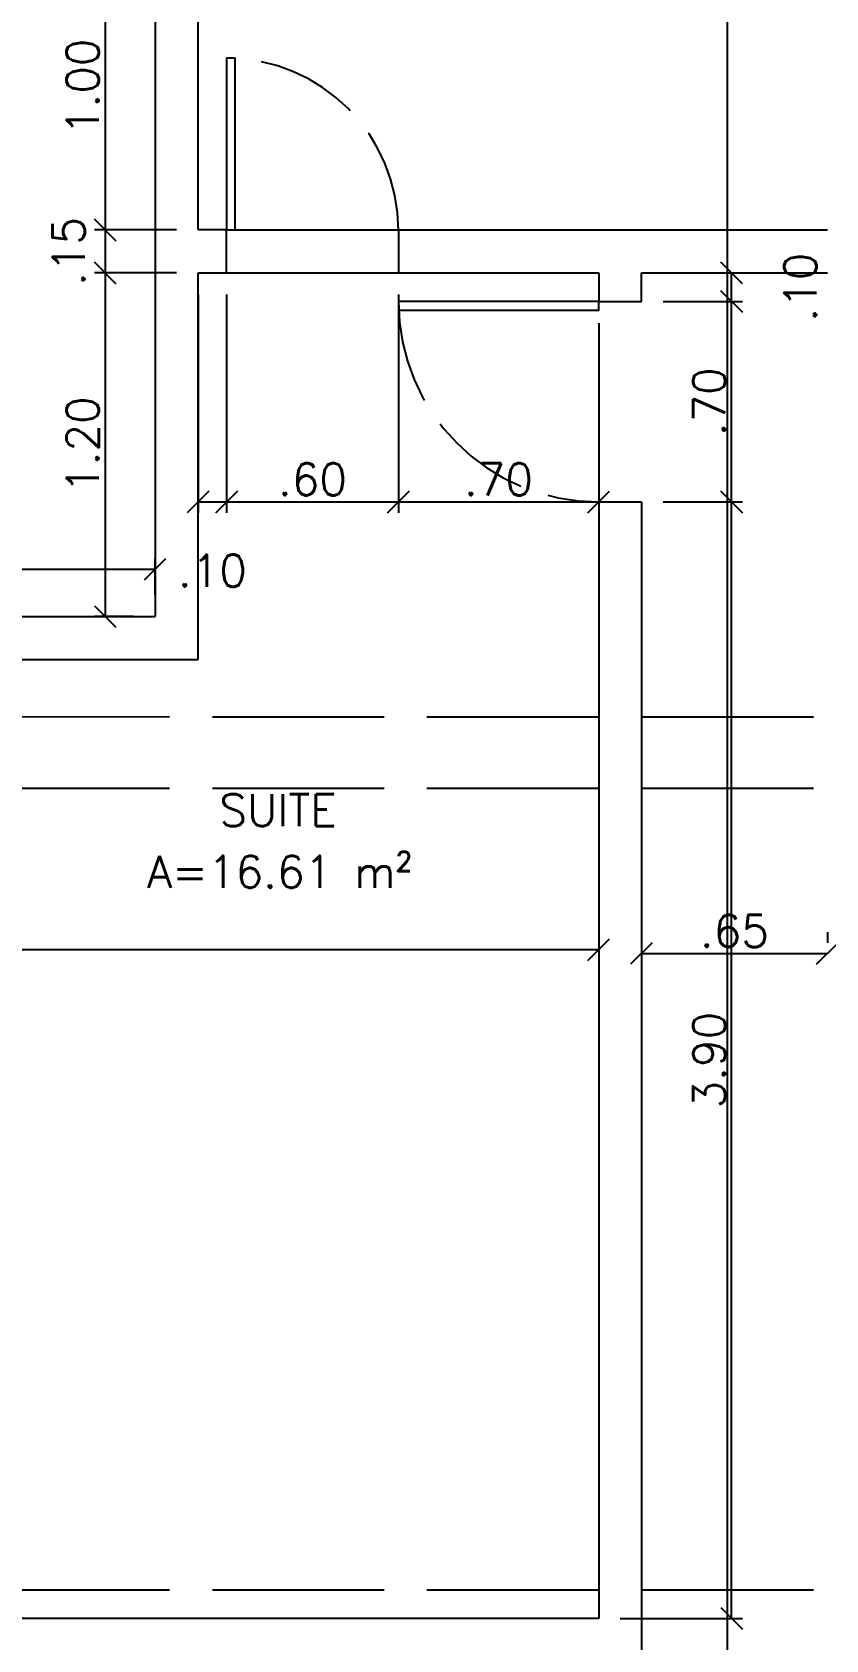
# Model space of a CAD drawing. Header units: inches. Extents: x -2 to 120, y -6 to 26.
# Drawn here: x 78.35 to 81.13, y 5.82 to 11.43 of the extents above; entities that cross this region are included whole.
import ezdxf

# ---------------------------------------------------------------- set-up
doc = ezdxf.new("R2010")
doc.units = ezdxf.units.IN
doc.header["$MEASUREMENT"] = 0
doc.linetypes.add('ACAD_ISO02W100', pattern=[15, 12, -3])
for name, color, linetype in [('Alvenaria', 4, 'Continuous'), ('ARQ-COTAS', 1, 'Continuous'), ('ARQ-TEXTO2', 2, 'Continuous'), ('ARQ-TEXTO3', 3, 'Continuous'), ('Porta', 3, 'Continuous'), ('Projecao', 1, 'ACAD_ISO02W100'), ('Soleira', 1, 'Continuous')]:
    doc.layers.add(name, color=color, linetype=linetype)
doc.layers.get('0').off()
doc.styles.add('ROMANS', font='romans.shx')
doc.dimstyles.new('1-75', dxfattribs={"dimscale": 0.75, "dimtxt": 0.15, "dimasz": 0.1, "dimexe": 0.05, "dimexo": 0.1, "dimgap": 0.03, "dimtad": 1, "dimzin": 5, "dimdsep": 46, "dimtxsty": 'ROMANS', "dimblk": 'OBLIQUE', "dimcen": 0, "dimclrd": 256, "dimclre": 256, "dimclrt": 2, "dimadec": 0, "dimazin": 0, "dimtfac": 1, "dimtofl": 0, "dimtmove": 2, "dimatfit": 3, "dimfxl": 0.04, "dimtolj": 1, "dimtzin": 1, "dimarcsym": 0})

# ---------------------------------------------------------------- blocks, each defined once
blk = doc.blocks.new('_Oblique')
at = {"color": 0, "linetype": 'ByBlock', "lineweight": -2}
blk.add_line((-0.5, -0.5), (0.5, 0.5), dxfattribs=at)
blk = doc.blocks.new('*D1020')
at = {"layer": 'ARQ-COTAS', "lineweight": -2, "transparency": 16777216}
for p, q in [((78.9325, 10.5177), (78.9325, 9.7552)), ((79.0325, 10.5177), (79.0325, 9.7552)), ((78.9325, 9.7927), (79.0325, 9.7927))]:
    blk.add_line(p, q, dxfattribs=at)
at = {"layer": 'DEFPOINTS', "color": 0, "transparency": 16777216}
for p in [(78.9325, 10.5927), (79.0325, 10.5927), (79.0325, 9.7927)]:
    blk.add_point(p, dxfattribs=at)
at = {"layer": 'ARQ-COTAS', "lineweight": -2, "transparency": 16777216, "xscale": 0.07500000000000001, "yscale": 0.07500000000000001, "zscale": 0.07500000000000001, "rotation": 180}
blk.add_blockref('_Oblique', (78.9325, 9.7927), dxfattribs=at)
at = {"layer": 'ARQ-COTAS', "lineweight": -2, "transparency": 16777216, "xscale": 0.07500000000000001, "yscale": 0.07500000000000001, "zscale": 0.07500000000000001}
blk.add_blockref('_Oblique', (79.0325, 9.7927), dxfattribs=at)
at = {"layer": 'ARQ-COTAS', "color": 2, "transparency": 16777216, "insert": (78.9825, 9.5527), "char_height": 0.1125, "attachment_point": 5, "style": 'ROMANS'}
blk.add_mtext('\\A1;.10', dxfattribs=at)
blk = doc.blocks.new('*D1096')
at = {"layer": 'ARQ-COTAS', "lineweight": -2, "transparency": 16777216}
for p, q in [((80.5575, 9.7927), (80.8346, 9.7927)), ((80.7971, 5.8927), (80.7971, 9.7927)), ((80.4075, 5.8927), (80.8346, 5.8927))]:
    blk.add_line(p, q, dxfattribs=at)
at = {"layer": 'DEFPOINTS', "color": 0, "transparency": 16777216}
for p in [(80.4825, 9.7927), (80.7971, 9.7927), (80.3325, 5.8927)]:
    blk.add_point(p, dxfattribs=at)
at = {"layer": 'ARQ-COTAS', "lineweight": -2, "transparency": 16777216, "xscale": 0.07500000000000001, "yscale": 0.07500000000000001, "zscale": 0.07500000000000001}
for p, rotation in [((80.7971, 9.7927), 90), ((80.7971, 5.8927), 270)]:
    blk.add_blockref('_Oblique', p, dxfattribs=dict(at, rotation=rotation))
at = {"layer": 'ARQ-COTAS', "color": 2, "transparency": 16777216, "insert": (80.7184, 7.8427), "char_height": 0.1125, "attachment_point": 5, "rotation": 90, "style": 'ROMANS'}
blk.add_mtext('\\A1;3.90', dxfattribs=at)
blk = doc.blocks.new('*D1097')
at = {"layer": 'ARQ-COTAS', "lineweight": -2, "transparency": 16777216}
for p, q in [((80.5575, 10.4927), (80.8346, 10.4927)), ((80.7971, 9.7927), (80.7971, 10.4927)), ((80.5575, 9.7927), (80.8346, 9.7927))]:
    blk.add_line(p, q, dxfattribs=at)
at = {"layer": 'DEFPOINTS', "color": 0, "transparency": 16777216}
for p in [(80.4825, 10.4927), (80.7971, 10.4927), (80.4825, 9.7927)]:
    blk.add_point(p, dxfattribs=at)
at = {"layer": 'ARQ-COTAS', "lineweight": -2, "transparency": 16777216, "xscale": 0.07500000000000001, "yscale": 0.07500000000000001, "zscale": 0.07500000000000001}
for p, rotation in [((80.7971, 10.4927), 90), ((80.7971, 9.7927), 270)]:
    blk.add_blockref('_Oblique', p, dxfattribs=dict(at, rotation=rotation))
at = {"layer": 'ARQ-COTAS', "color": 2, "transparency": 16777216, "insert": (80.7184, 10.1427), "char_height": 0.1125, "attachment_point": 5, "rotation": 90, "style": 'ROMANS'}
blk.add_mtext('\\A1;.70', dxfattribs=at)
blk = doc.blocks.new('*D1098')
at = {"layer": 'ARQ-COTAS', "lineweight": -2, "transparency": 16777216}
for p, q in [((80.5575, 10.5927), (80.8346, 10.5927)), ((80.7971, 10.4927), (80.7971, 10.5927)), ((80.5575, 10.4927), (80.8346, 10.4927))]:
    blk.add_line(p, q, dxfattribs=at)
at = {"layer": 'DEFPOINTS', "color": 0, "transparency": 16777216}
for p in [(80.4825, 10.5927), (80.7971, 10.5927), (80.4825, 10.4927)]:
    blk.add_point(p, dxfattribs=at)
at = {"layer": 'ARQ-COTAS', "lineweight": -2, "transparency": 16777216, "xscale": 0.07500000000000001, "yscale": 0.07500000000000001, "zscale": 0.07500000000000001}
for p, rotation in [((80.7971, 10.5927), 90), ((80.7971, 10.4927), 270)]:
    blk.add_blockref('_Oblique', p, dxfattribs=dict(at, rotation=rotation))
at = {"layer": 'ARQ-COTAS', "color": 2, "transparency": 16777216, "insert": (81.0371, 10.5427), "char_height": 0.1125, "attachment_point": 5, "rotation": 90, "style": 'ROMANS'}
blk.add_mtext('\\A1;.10', dxfattribs=at)
blk = doc.blocks.new('*D1102')
at = {"layer": 'ARQ-COTAS', "lineweight": -2, "transparency": 16777216}
for p, q in [((76.7325, 9.4677), (76.7325, 9.5951)), ((76.7325, 9.5576), (78.7825, 9.5576)), ((78.7825, 9.4677), (78.7825, 9.5951))]:
    blk.add_line(p, q, dxfattribs=at)
at = {"layer": 'DEFPOINTS', "color": 0, "transparency": 16777216}
for p in [(78.7825, 9.5576), (76.7325, 9.3927), (78.7825, 9.3927)]:
    blk.add_point(p, dxfattribs=at)
at = {"layer": 'ARQ-COTAS', "lineweight": -2, "transparency": 16777216, "xscale": 0.07500000000000001, "yscale": 0.07500000000000001, "zscale": 0.07500000000000001, "rotation": 180}
blk.add_blockref('_Oblique', (76.7325, 9.5576), dxfattribs=at)
at = {"layer": 'ARQ-COTAS', "lineweight": -2, "transparency": 16777216, "xscale": 0.07500000000000001, "yscale": 0.07500000000000001, "zscale": 0.07500000000000001}
blk.add_blockref('_Oblique', (78.7825, 9.5576), dxfattribs=at)
at = {"layer": 'ARQ-COTAS', "color": 2, "transparency": 16777216, "insert": (77.7575, 9.6364), "char_height": 0.1125, "attachment_point": 5, "style": 'ROMANS'}
blk.add_mtext('\\A1;2.05', dxfattribs=at)
blk = doc.blocks.new('*D1103')
at = {"layer": 'ARQ-COTAS', "lineweight": -2, "transparency": 16777216}
for p, q in [((78.8575, 10.7427), (78.5705, 10.7427)), ((78.608, 10.7427), (78.608, 10.5927)), ((78.8575, 10.5927), (78.5705, 10.5927))]:
    blk.add_line(p, q, dxfattribs=at)
at = {"layer": 'DEFPOINTS', "color": 0, "transparency": 16777216}
for p in [(78.9325, 10.7427), (78.608, 10.5927), (78.9325, 10.5927)]:
    blk.add_point(p, dxfattribs=at)
at = {"layer": 'ARQ-COTAS', "lineweight": -2, "transparency": 16777216, "xscale": 0.07500000000000001, "yscale": 0.07500000000000001, "zscale": 0.07500000000000001}
for p, rotation in [((78.608, 10.7427), 90), ((78.608, 10.5927), 270)]:
    blk.add_blockref('_Oblique', p, dxfattribs=dict(at, rotation=rotation))
at = {"layer": 'ARQ-COTAS', "color": 2, "transparency": 16777216, "insert": (78.4805, 10.6677), "char_height": 0.1125, "attachment_point": 5, "rotation": 90, "style": 'ROMANS'}
blk.add_mtext('\\A1;.15', dxfattribs=at)
blk = doc.blocks.new('*D1104')
at = {"layer": 'ARQ-COTAS', "lineweight": -2, "transparency": 16777216}
for p, q in [((78.7075, 11.7427), (78.5705, 11.7427)), ((78.608, 11.7427), (78.608, 10.7427)), ((78.8575, 10.7427), (78.5705, 10.7427))]:
    blk.add_line(p, q, dxfattribs=at)
at = {"layer": 'DEFPOINTS', "color": 0, "transparency": 16777216}
for p in [(78.7825, 11.7427), (78.608, 10.7427), (78.9325, 10.7427)]:
    blk.add_point(p, dxfattribs=at)
at = {"layer": 'ARQ-COTAS', "lineweight": -2, "transparency": 16777216, "xscale": 0.07500000000000001, "yscale": 0.07500000000000001, "zscale": 0.07500000000000001}
for p, rotation in [((78.608, 11.7427), 90), ((78.608, 10.7427), 270)]:
    blk.add_blockref('_Oblique', p, dxfattribs=dict(at, rotation=rotation))
at = {"layer": 'ARQ-COTAS', "color": 2, "transparency": 16777216, "insert": (78.5293, 11.2427), "char_height": 0.1125, "attachment_point": 5, "rotation": 90, "style": 'ROMANS'}
blk.add_mtext('\\A1;1.00', dxfattribs=at)
blk = doc.blocks.new('*D1105')
at = {"layer": 'ARQ-COTAS', "lineweight": -2, "transparency": 16777216}
for p, q in [((78.8575, 10.5927), (78.5705, 10.5927)), ((78.608, 10.5927), (78.608, 9.3927)), ((78.7075, 9.3927), (78.5705, 9.3927))]:
    blk.add_line(p, q, dxfattribs=at)
at = {"layer": 'DEFPOINTS', "color": 0, "transparency": 16777216}
for p in [(78.9325, 10.5927), (78.608, 9.3927), (78.7825, 9.3927)]:
    blk.add_point(p, dxfattribs=at)
at = {"layer": 'ARQ-COTAS', "lineweight": -2, "transparency": 16777216, "xscale": 0.07500000000000001, "yscale": 0.07500000000000001, "zscale": 0.07500000000000001}
for p, rotation in [((78.608, 10.5927), 90), ((78.608, 9.3927), 270)]:
    blk.add_blockref('_Oblique', p, dxfattribs=dict(at, rotation=rotation))
at = {"layer": 'ARQ-COTAS', "color": 2, "transparency": 16777216, "insert": (78.5293, 9.9927), "char_height": 0.1125, "attachment_point": 5, "rotation": 90, "style": 'ROMANS'}
blk.add_mtext('\\A1;1.20', dxfattribs=at)
blk = doc.blocks.new('*D1127')
at = {"layer": 'ARQ-COTAS', "lineweight": -2, "transparency": 16777216}
for p, q in [((80.4816, 8.2903), (80.4816, 8.2528)), ((81.1316, 8.2903), (81.1316, 8.2528)), ((80.4816, 8.2153), (81.1316, 8.2153))]:
    blk.add_line(p, q, dxfattribs=at)
at = {"layer": 'DEFPOINTS', "color": 0, "transparency": 16777216}
for p in [(80.4816, 8.2153), (81.1316, 8.2153), (81.1316, 8.2153)]:
    blk.add_point(p, dxfattribs=at)
at = {"layer": 'ARQ-COTAS', "lineweight": -2, "transparency": 16777216, "xscale": 0.07500000000000001, "yscale": 0.07500000000000001, "zscale": 0.07500000000000001, "rotation": 180}
blk.add_blockref('_Oblique', (80.4816, 8.2153), dxfattribs=at)
at = {"layer": 'ARQ-COTAS', "lineweight": -2, "transparency": 16777216, "xscale": 0.07500000000000001, "yscale": 0.07500000000000001, "zscale": 0.07500000000000001}
blk.add_blockref('_Oblique', (81.1316, 8.2153), dxfattribs=at)
at = {"layer": 'ARQ-COTAS', "color": 2, "transparency": 16777216, "insert": (80.8066, 8.2941), "char_height": 0.1125, "attachment_point": 5, "style": 'ROMANS'}
blk.add_mtext('\\A1;.65', dxfattribs=at)
blk = doc.blocks.new('*D1131')
at = {"layer": 'ARQ-COTAS', "lineweight": -2, "transparency": 16777216}
for p, q in [((75.9325, 8.2288), (75.9325, 8.2663)), ((80.3325, 8.3038), (80.3325, 8.2663)), ((75.9325, 8.2288), (80.3325, 8.2288))]:
    blk.add_line(p, q, dxfattribs=at)
at = {"layer": 'DEFPOINTS', "color": 0, "transparency": 16777216}
for p in [(80.3325, 8.2288), (80.3325, 8.2288), (75.9325, 8.1538)]:
    blk.add_point(p, dxfattribs=at)
at = {"layer": 'ARQ-COTAS', "lineweight": -2, "transparency": 16777216, "xscale": 0.07500000000000001, "yscale": 0.07500000000000001, "zscale": 0.07500000000000001, "rotation": 180}
blk.add_blockref('_Oblique', (75.9325, 8.2288), dxfattribs=at)
at = {"layer": 'ARQ-COTAS', "lineweight": -2, "transparency": 16777216, "xscale": 0.07500000000000001, "yscale": 0.07500000000000001, "zscale": 0.07500000000000001}
blk.add_blockref('_Oblique', (80.3325, 8.2288), dxfattribs=at)
at = {"layer": 'ARQ-COTAS', "color": 2, "transparency": 16777216, "insert": (78.1325, 8.3076), "char_height": 0.1125, "attachment_point": 5, "style": 'ROMANS'}
blk.add_mtext('\\A1;4.40', dxfattribs=at)
blk = doc.blocks.new('*D1132')
at = {"layer": 'ARQ-COTAS', "lineweight": -2, "transparency": 16777216}
for p, q in [((79.0325, 10.5177), (79.0325, 9.7552)), ((79.6325, 10.5177), (79.6325, 9.7552)), ((79.0325, 9.7927), (79.6325, 9.7927))]:
    blk.add_line(p, q, dxfattribs=at)
at = {"layer": 'DEFPOINTS', "color": 0, "transparency": 16777216}
for p in [(79.0325, 10.5927), (79.6325, 10.5927), (79.6325, 9.7927)]:
    blk.add_point(p, dxfattribs=at)
at = {"layer": 'ARQ-COTAS', "lineweight": -2, "transparency": 16777216, "xscale": 0.07500000000000001, "yscale": 0.07500000000000001, "zscale": 0.07500000000000001, "rotation": 180}
blk.add_blockref('_Oblique', (79.0325, 9.7927), dxfattribs=at)
at = {"layer": 'ARQ-COTAS', "lineweight": -2, "transparency": 16777216, "xscale": 0.07500000000000001, "yscale": 0.07500000000000001, "zscale": 0.07500000000000001}
blk.add_blockref('_Oblique', (79.6325, 9.7927), dxfattribs=at)
at = {"layer": 'ARQ-COTAS', "color": 2, "transparency": 16777216, "insert": (79.3325, 9.8715), "char_height": 0.1125, "attachment_point": 5, "style": 'ROMANS'}
blk.add_mtext('\\A1;.60', dxfattribs=at)
blk = doc.blocks.new('*D1133')
at = {"layer": 'ARQ-COTAS', "lineweight": -2, "transparency": 16777216}
for p, q in [((80.3325, 10.4177), (80.3325, 9.7552)), ((79.6325, 10.2001), (79.6325, 9.7552)), ((79.6325, 9.7927), (80.3325, 9.7927))]:
    blk.add_line(p, q, dxfattribs=at)
at = {"layer": 'DEFPOINTS', "color": 0, "transparency": 16777216}
for p in [(80.3325, 10.4927), (79.6325, 10.2751), (80.3325, 9.7927)]:
    blk.add_point(p, dxfattribs=at)
at = {"layer": 'ARQ-COTAS', "lineweight": -2, "transparency": 16777216, "xscale": 0.07500000000000001, "yscale": 0.07500000000000001, "zscale": 0.07500000000000001, "rotation": 180}
blk.add_blockref('_Oblique', (79.6325, 9.7927), dxfattribs=at)
at = {"layer": 'ARQ-COTAS', "lineweight": -2, "transparency": 16777216, "xscale": 0.07500000000000001, "yscale": 0.07500000000000001, "zscale": 0.07500000000000001}
blk.add_blockref('_Oblique', (80.3325, 9.7927), dxfattribs=at)
at = {"layer": 'ARQ-COTAS', "color": 2, "transparency": 16777216, "insert": (79.9825, 9.8715), "char_height": 0.1125, "attachment_point": 5, "style": 'ROMANS'}
blk.add_mtext('\\A1;.70', dxfattribs=at)

msp = doc.modelspace()

# ---------------------------------------------------------------- linework, layer by layer
at = {"layer": 'Alvenaria', "ltscale": 0.03}
msp.add_line((80.7825, 0.8927), (80.7825, 14.8927), dxfattribs=at)
at = {"layer": 'Alvenaria'}
for p, q in [((78.7825, 11.7427), (78.7825, 9.3927)), ((78.9325, 10.7427), (78.9325, 11.7427)), ((79.0325, 10.7427), (78.9325, 10.7427)), ((79.0325, 10.5927), (79.0325, 10.7427)), ((79.6325, 10.7427), (79.6325, 10.5927)), ((79.6325, 10.7427), (81.1325, 10.7427)), ((78.9325, 9.2427), (78.9325, 10.5927)), ((78.9325, 10.5927), (79.0325, 10.5927)), ((79.6325, 10.5927), (80.3325, 10.5927)), ((80.3325, 10.5927), (80.3325, 10.4927)), ((80.4825, 10.4927), (80.4825, 10.5927)), ((80.4825, 10.5927), (81.1325, 10.5927)), ((80.3325, 10.4927), (80.4825, 10.4927)), ((80.3325, 9.7927), (80.4825, 9.7927)), ((80.3325, 9.7927), (80.3325, 5.8927)), ((80.4825, 9.7927), (80.4825, 4.7427)), ((76.7325, 9.3927), (78.7825, 9.3927)), ((76.7325, 9.2427), (78.9325, 9.2427)), ((80.3325, 5.8927), (75.9825, 5.8927))]:
    msp.add_line(p, q, dxfattribs=at)
at = {"layer": 'Porta', "ltscale": 0.05}
for points in [[(79.0325, 10.7427), (79.0625, 10.7427), (79.0625, 11.3427), (79.0325, 11.3427)], [(80.3325, 10.4927), (79.6325, 10.4927), (79.6325, 10.4627), (80.3325, 10.4627)]]:
    msp.add_lwpolyline(points, close=True, dxfattribs=at)
at = {"layer": 'Projecao', "ltscale": 0.05}
for p, q in [((75.9825, 9.0427), (90.5925, 9.0423)), ((75.9825, 8.7927), (90.5925, 8.7923)), ((75.9825, 5.9927), (90.5925, 5.9927))]:
    msp.add_line(p, q, dxfattribs=at)
at = {"layer": 'Projecao', "ltscale": 0.03}
for centre, radius, start, end in [((79.0325, 10.7427), 0.6, 0, 90), ((80.3325, 10.4927), 0.7, 180, 270)]:
    msp.add_arc(centre, radius, start, end, dxfattribs=at)
at = {"layer": 'Soleira'}
for p, q in [((79.0325, 10.7427), (79.6325, 10.7427)), ((79.0325, 10.5927), (79.6325, 10.5927))]:
    msp.add_line(p, q, dxfattribs=at)

# ---------------------------------------------------------------- texts
at = {"layer": 'ARQ-TEXTO2', "insert": (78.755, 8.5569), "char_height": 0.1125, "attachment_point": 1, "style": 'ROMANS'}
msp.add_mtext('A=16.61 m²', dxfattribs=at)
at = {"layer": 'ARQ-TEXTO3', "insert": (79.2117, 8.7162), "char_height": 0.1125, "attachment_point": 5, "style": 'ROMANS'}
msp.add_mtext('SUITE', dxfattribs=at)

# ---------------------------------------------------------------- dimensions: what is measured, and where the dimension line sits
at = {"layer": 'ARQ-COTAS'}
for base, p1, p2, angle, picture, middle in [((78.608, 10.7427), (78.7825, 11.7427), (78.9325, 10.7427), 270, '*D1104', (78.5293, 11.2427)), ((78.608, 10.5927), (78.9325, 10.7427), (78.9325, 10.5927), 270, '*D1103', (78.4805, 10.6677)), ((78.608, 9.3927), (78.9325, 10.5927), (78.7825, 9.3927), 270, '*D1105', (78.5293, 9.9927)), ((80.7971, 10.5927), (80.4825, 10.4927), (80.4825, 10.5927), 90, '*D1098', (81.0371, 10.5427)), ((80.7971, 10.4927), (80.4825, 9.7927), (80.4825, 10.4927), 90, '*D1097', (80.7184, 10.1427)), ((80.7971, 9.7927), (80.3325, 5.8927), (80.4825, 9.7927), 90, '*D1096', (80.7184, 7.8427))]:
    dim = msp.add_linear_dim(base=base, p1=p1, p2=p2, angle=angle, dimstyle='1-75', dxfattribs=at)
    dim.commit()
    dim.dimension.update_dxf_attribs({"geometry": picture, "text_midpoint": middle})
for base, p1, p2, picture, middle in [((79.0325, 9.7927), (78.9325, 10.5927), (79.0325, 10.5927), '*D1020', (78.9825, 9.5527)), ((79.6325, 9.7927), (79.0325, 10.5927), (79.6325, 10.5927), '*D1132', (79.3325, 9.8715)), ((80.3325, 9.7927), (79.6325, 10.2751), (80.3325, 10.4927), '*D1133', (79.9825, 9.8715)), ((78.7825, 9.5576), (76.7325, 9.3927), (78.7825, 9.3927), '*D1102', (77.7575, 9.6364)), ((80.3325, 8.2288), (75.9325, 8.1538), (80.3325, 8.2288), '*D1131', (78.1325, 8.3076)), ((81.1316, 8.2153), (80.4816, 8.2153), (81.1316, 8.2153), '*D1127', (80.8066, 8.2941))]:
    dim = msp.add_linear_dim(base=base, p1=p1, p2=p2, dimstyle='1-75', dxfattribs=at)
    dim.commit()
    dim.dimension.update_dxf_attribs({"geometry": picture, "text_midpoint": middle})

doc.saveas('drawing.dxf')
